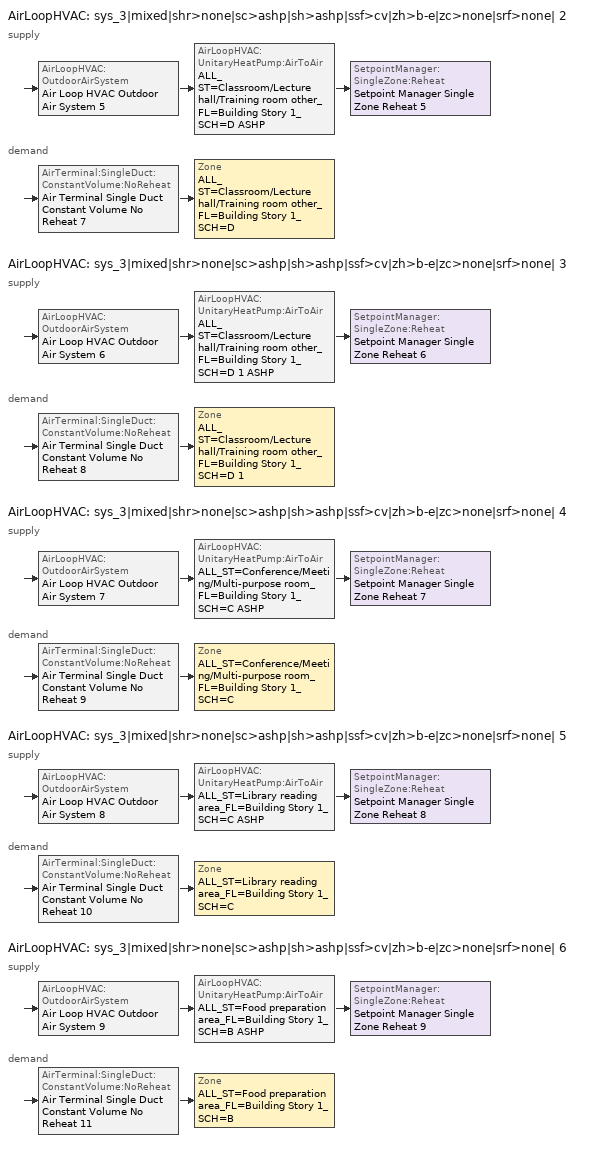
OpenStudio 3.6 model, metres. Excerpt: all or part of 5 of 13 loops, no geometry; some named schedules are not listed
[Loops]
AirLoopHVAC 'sys_3|mixed|shr>none|sc>ashp|sh>ashp|ssf>cv|zh>b-e|zc>none|srf>none| 2'
 supply: AirLoopHVAC:OutdoorAirSystem 'Air Loop HVAC Outdoor Air System 5' > AirLoopHVAC:UnitaryHeatPump:AirToAir 'ALL_ST=Classroom/Lecture hall/Training room other_FL=Building Story 1_SCH=D ASHP' > SetpointManager:SingleZone:Reheat 'Setpoint Manager Single Zone Reheat 5'
 demand: AirTerminal:SingleDuct:ConstantVolume:NoReheat 'Air Terminal Single Duct Constant Volume No Reheat 7' > Zone 'ALL_ST=Classroom/Lecture hall/Training room other_FL=Building Story 1_SCH=D'
AirLoopHVAC 'sys_3|mixed|shr>none|sc>ashp|sh>ashp|ssf>cv|zh>b-e|zc>none|srf>none| 3'
 supply: AirLoopHVAC:OutdoorAirSystem 'Air Loop HVAC Outdoor Air System 6' > AirLoopHVAC:UnitaryHeatPump:AirToAir 'ALL_ST=Classroom/Lecture hall/Training room other_FL=Building Story 1_SCH=D 1 ASHP' > SetpointManager:SingleZone:Reheat 'Setpoint Manager Single Zone Reheat 6'
 demand: AirTerminal:SingleDuct:ConstantVolume:NoReheat 'Air Terminal Single Duct Constant Volume No Reheat 8' > Zone 'ALL_ST=Classroom/Lecture hall/Training room other_FL=Building Story 1_SCH=D 1'
AirLoopHVAC 'sys_3|mixed|shr>none|sc>ashp|sh>ashp|ssf>cv|zh>b-e|zc>none|srf>none| 4'
 supply: AirLoopHVAC:OutdoorAirSystem 'Air Loop HVAC Outdoor Air System 7' > AirLoopHVAC:UnitaryHeatPump:AirToAir 'ALL_ST=Conference/Meeting/Multi-purpose room_FL=Building Story 1_SCH=C ASHP' > SetpointManager:SingleZone:Reheat 'Setpoint Manager Single Zone Reheat 7'
 demand: AirTerminal:SingleDuct:ConstantVolume:NoReheat 'Air Terminal Single Duct Constant Volume No Reheat 9' > Zone 'ALL_ST=Conference/Meeting/Multi-purpose room_FL=Building Story 1_SCH=C'
AirLoopHVAC 'sys_3|mixed|shr>none|sc>ashp|sh>ashp|ssf>cv|zh>b-e|zc>none|srf>none| 5'
 supply: AirLoopHVAC:OutdoorAirSystem 'Air Loop HVAC Outdoor Air System 8' > AirLoopHVAC:UnitaryHeatPump:AirToAir 'ALL_ST=Library reading area_FL=Building Story 1_SCH=C ASHP' > SetpointManager:SingleZone:Reheat 'Setpoint Manager Single Zone Reheat 8'
 demand: AirTerminal:SingleDuct:ConstantVolume:NoReheat 'Air Terminal Single Duct Constant Volume No Reheat 10' > Zone 'ALL_ST=Library reading area_FL=Building Story 1_SCH=C'
AirLoopHVAC 'sys_3|mixed|shr>none|sc>ashp|sh>ashp|ssf>cv|zh>b-e|zc>none|srf>none| 6'
 supply: AirLoopHVAC:OutdoorAirSystem 'Air Loop HVAC Outdoor Air System 9' > AirLoopHVAC:UnitaryHeatPump:AirToAir 'ALL_ST=Food preparation area_FL=Building Story 1_SCH=B ASHP' > SetpointManager:SingleZone:Reheat 'Setpoint Manager Single Zone Reheat 9'
 demand: AirTerminal:SingleDuct:ConstantVolume:NoReheat 'Air Terminal Single Duct Constant Volume No Reheat 11' > Zone 'ALL_ST=Food preparation area_FL=Building Story 1_SCH=B'
[Sizing:Zone] Zone Cooling Design Supply Air Temperature Input Method=TemperatureDifference; Zone Cooling Design Supply Air Temperature {C}=14; Zone Cooling Design Supply Air Temperature Difference {deltaC}=11; Zone Heating Design Supply Air Temperature Input Method=TemperatureDifference; Zone Heating Design Supply Air Temperature {C}=40; Zone Heating Design Supply Air Temperature Difference {deltaC}=21; Zone Cooling Design Supply Air Humidity Ratio {kg-H2O/kg-air}=0.0085; Zone Heating Design Supply Air Humidity Ratio {kg-H2O/kg-air}=0.008; Zone Heating Sizing Factor=1.3; Zone Cooling Sizing Factor=1; Cooling Design Air Flow Method=DesignDay; Heating Design Air Flow Method=DesignDay; Account for Dedicated Outdoor Air System=No; Dedicated Outdoor Air System Control Strategy=NeutralSupplyAir; Dedicated Outdoor Air Low Setpoint Temperature for Design {C}=autosize; Dedicated Outdoor Air High Setpoint Temperature for Design {C}=autosize; Zone Load Sizing Method=Sensible Load Only No Latent Load; Zone Latent Cooling Design Supply Air Humidity Ratio Input Method=HumidityRatioDifference; Zone Cooling Design Supply Air Humidity Ratio Difference {kgWater/kgDryAir}=0.005; Zone Latent Heating Design Supply Air Humidity Ratio Input Method=HumidityRatioDifference; Zone Humidification Design Supply Air Humidity Ratio Difference {kgWater/kgDryAir}=0.005
ALL_ST=Classroom/Lecture hall/Training room other_FL=Building Story 1_SCH=D; ALL_ST=Classroom/Lecture hall/Training room other_FL=Building Story 1_SCH=D 1; ALL_ST=Conference/Meeting/Multi-purpose room_FL=Building Story 1_SCH=C; ALL_ST=Library reading area_FL=Building Story 1_SCH=C; ALL_ST=Food preparation area_FL=Building Story 1_SCH=B
[Zone equipment]
ALL_ST=Classroom/Lecture hall/Training room other_FL=Building Story 1_SCH=D: Zone HVAC Baseboard Convective Electric 7, Air Terminal Single Duct Constant Volume No Reheat 7
ALL_ST=Classroom/Lecture hall/Training room other_FL=Building Story 1_SCH=D 1: Zone HVAC Baseboard Convective Electric 8, Air Terminal Single Duct Constant Volume No Reheat 8
ALL_ST=Conference/Meeting/Multi-purpose room_FL=Building Story 1_SCH=C: Zone HVAC Baseboard Convective Electric 9, Air Terminal Single Duct Constant Volume No Reheat 9
ALL_ST=Library reading area_FL=Building Story 1_SCH=C: Zone HVAC Baseboard Convective Electric 10, Air Terminal Single Duct Constant Volume No Reheat 10
ALL_ST=Food preparation area_FL=Building Story 1_SCH=B: Zone HVAC Baseboard Convective Electric 11, Air Terminal Single Duct Constant Volume No Reheat 11
[AirLoopHVAC] Design Supply Air Flow Rate {m3/s}=autosize; Design Return Air Flow Fraction of Supply Air Flow=1
Name | Availability Schedule
sys_3|mixed|shr>none|sc>ashp|sh>ashp|ssf>cv|zh>b-e|zc>none|srf>none| 2 | sys_3|mixed|shr>none|sc>ashp|sh>ashp|ssf>cv|zh>b-e|zc>none|srf>none| 2 Occ Sch
sys_3|mixed|shr>none|sc>ashp|sh>ashp|ssf>cv|zh>b-e|zc>none|srf>none| 3 | sys_3|mixed|shr>none|sc>ashp|sh>ashp|ssf>cv|zh>b-e|zc>none|srf>none| 3 Occ Sch
sys_3|mixed|shr>none|sc>ashp|sh>ashp|ssf>cv|zh>b-e|zc>none|srf>none| 4 | sys_3|mixed|shr>none|sc>ashp|sh>ashp|ssf>cv|zh>b-e|zc>none|srf>none| 4 Occ Sch
sys_3|mixed|shr>none|sc>ashp|sh>ashp|ssf>cv|zh>b-e|zc>none|srf>none| 5 | sys_3|mixed|shr>none|sc>ashp|sh>ashp|ssf>cv|zh>b-e|zc>none|srf>none| 5 Occ Sch
sys_3|mixed|shr>none|sc>ashp|sh>ashp|ssf>cv|zh>b-e|zc>none|srf>none| 6 | sys_3|mixed|shr>none|sc>ashp|sh>ashp|ssf>cv|zh>b-e|zc>none|srf>none| 6 Occ Sch
[Sizing:System] Type of Load to Size On=Sensible; Design Outdoor Air Flow Rate {m3/s}=Autosize; Central Heating Maximum System Air Flow Ratio=1; Preheat Design Temperature {C}=7; Preheat Design Humidity Ratio {kg-H2O/kg-Air}=0.008; Precool Design Temperature {C}=13; Precool Design Humidity Ratio {kg-H2O/kg-Air}=0.008; Central Cooling Design Supply Air Temperature {C}=13; Central Heating Design Supply Air Temperature {C}=43; Sizing Option=NonCoincident; 100% Outdoor Air in Cooling=No; 100% Outdoor Air in Heating=No; Central Cooling Design Supply Air Humidity Ratio {kg-H2O/kg-Air}=0.0085; Central Heating Design Supply Air Humidity Ratio {kg-H2O/kg-Air}=0.008; Cooling Design Air Flow Method=DesignDay; Cooling Design Air Flow Rate {m3/s}=0; Heating Design Air Flow Method=DesignDay; Heating Design Air Flow Rate {m3/s}=0; System Outdoor Air Method=ZoneSum; Zone Maximum Outdoor Air Fraction=1; Cooling Supply Air Flow Rate Per Floor Area {m3/s-m2}=0.00996765; Cooling Fraction of Autosized Cooling Supply Air Flow Rate=1; Cooling Supply Air Flow Rate Per Unit Cooling Capacity {m3/s-W}=3.94755e-05; Heating Supply Air Flow Rate Per Floor Area {m3/s-m2}=0.00996765; Heating Fraction of Autosized Heating Supply Air Flow Rate=1; Heating Fraction of Autosized Cooling Supply Air Flow Rate=1; Heating Supply Air Flow Rate Per Unit Heating Capacity {m3/s-W}=3.15882e-05; Cooling Design Capacity Method=CoolingDesignCapacity; Cooling Design Capacity {W}=autosize; Cooling Design Capacity Per Floor Area {W/m2}=234.7; Fraction of Autosized Cooling Design Capacity=1; Heating Design Capacity Method=HeatingDesignCapacity; Heating Design Capacity {W}=autosize; Heating Design Capacity Per Floor Area {W/m2}=157; Fraction of Autosized Heating Design Capacity=1; Central Cooling Capacity Control Method=OnOff; Occupant Diversity=autosize
sys_3|mixed|shr>none|sc>ashp|sh>ashp|ssf>cv|zh>b-e|zc>none|srf>none| 2; sys_3|mixed|shr>none|sc>ashp|sh>ashp|ssf>cv|zh>b-e|zc>none|srf>none| 3; sys_3|mixed|shr>none|sc>ashp|sh>ashp|ssf>cv|zh>b-e|zc>none|srf>none| 4; sys_3|mixed|shr>none|sc>ashp|sh>ashp|ssf>cv|zh>b-e|zc>none|srf>none| 5; sys_3|mixed|shr>none|sc>ashp|sh>ashp|ssf>cv|zh>b-e|zc>none|srf>none| 6
[Fan:OnOff] Availability Schedule=Always On Discrete; Fan Total Efficiency=0.39975; Pressure Rise {Pa}=622.722; Maximum Flow Rate {m3/s}=autosize; Motor Efficiency=0.615; Motor In Airstream Fraction=1
Name | Fan Power Ratio Function of Speed Ratio Curve | Fan Efficiency Ratio Function of Speed Ratio Curve
Fan On Off 5 | Fan On Off Power Curve 4 | Fan On Off Efficiency Curve 4
Fan On Off 6 | Fan On Off Power Curve 5 | Fan On Off Efficiency Curve 5
Fan On Off 7 | Fan On Off Power Curve 6 | Fan On Off Efficiency Curve 6
Fan On Off 8 | Fan On Off Power Curve 7 | Fan On Off Efficiency Curve 7
Fan On Off 9 | Fan On Off Power Curve 8 | Fan On Off Efficiency Curve 8
[Coil:Cooling:DX:SingleSpeed] Availability Schedule=Always On Discrete; Rated Total Cooling Capacity {W}=autosize; Rated Sensible Heat Ratio=autosize; Rated Air Flow Rate {m3/s}=autosize; Rated Evaporator Fan Power Per Volume Flow Rate 2017 {W/(m3/s)}=773.3; Rated Evaporator Fan Power Per Volume Flow Rate 2023 {W/(m3/s)}=934.4; Total Cooling Capacity Function of Temperature Curve=DXCOOL-NECB2011-REF-CAPFT; Total Cooling Capacity Function of Flow Fraction Curve=DXCOOL-NECB2011-REF-CAPFFLOW; Energy Input Ratio Function of Temperature Curve=DXCOOL-NECB2011-REF-COOLEIRFT; Energy Input Ratio Function of Flow Fraction Curve=DXCOOL-NECB2011-REF-COOLEIRFFLOW; Part Load Fraction Correlation Curve=DXCOOL-NECB2011-REF-COOLPLFFPLR; Minimum Outdoor Dry-Bulb Temperature for Compressor Operation {C}=-25; Nominal Time for Condensate Removal to Begin {s}=0; Ratio of Initial Moisture Evaporation Rate and Steady State Latent Capacity=0; Maximum Cycling Rate {cycles/hr}=0; Latent Capacity Time Constant {s}=0; Condenser Type=AirCooled; Evaporative Condenser Effectiveness=0.9; Evaporative Condenser Air Flow Rate {m3/s}=autosize; Evaporative Condenser Pump Rated Power Consumption {W}=autosize; Crankcase Heater Capacity {W}=0; Maximum Outdoor Dry-Bulb Temperature for Crankcase Heater Operation {C}=10; Basin Heater Capacity {W/K}=0; Basin Heater Setpoint Temperature {C}=2
Name | Rated COP {W/W}
CoilCoolingDXSingleSpeed_ashp 4 136kBtu/hr 11EER; CoilCoolingDXSingleSpeed_ashp 5 109kBtu/hr 11EER; CoilCoolingDXSingleSpeed_ashp 6 84kBtu/hr 11EER; CoilCoolingDXSingleSpeed_ashp 7 96kBtu/hr 11EER | 3.79883
CoilCoolingDXSingleSpeed_ashp 8 44kBtu/hr 10.0EER | 3.46588
[Coil:Heating:DX:SingleSpeed] Availability Schedule=Always On Discrete; Rated Air Flow Rate {m3/s}=Autosize; Rated Supply Fan Power Per Volume Flow Rate 2017 {W/(m3/s)}=773.3; Rated Supply Fan Power Per Volume Flow Rate 2023 {W/(m3/s)}=934.4; Total Heating Capacity Function of Temperature Curve=DXHEAT-NECB2011-REF-CAPFT; Total Heating Capacity Function of Flow Fraction Curve=DXHEAT-NECB2011-REF-CAPFFLOW; Energy Input Ratio Function of Temperature Curve=DXHEAT-NECB2011-REF-EIRFT; Energy Input Ratio Function of Flow Fraction Curve=DXHEAT-NECB2011-REF-EIRFFLOW; Part Load Fraction Correlation Curve=DXHEAT-NECB2011-REF-PLFFPLR; Minimum Outdoor Dry-Bulb Temperature for Compressor Operation {C}=-10; Defrost Strategy=Resistive; Defrost Control=Timed; Defrost Time Period Fraction=0.166667; Resistive Defrost Heater Capacity {W}=2000
Name | Rated Total Heating Capacity {W} | Rated COP {W/W}
CoilHeatingDXSingleSpeed_ashp 4 99 Clg kBtu/hr 3.3COPH | 28946.2 | 3.55284
CoilHeatingDXSingleSpeed_ashp 5 79 Clg kBtu/hr 3.3COPH | 23075.5 | 3.54306
CoilHeatingDXSingleSpeed_ashp 6 61 Clg kBtu/hr 3.1COPH | 17777.6 | 3.32003
CoilHeatingDXSingleSpeed_ashp 7 70 Clg kBtu/hr 3.3COPH | 20459.4 | 3.5387
CoilHeatingDXSingleSpeed_ashp 8 32 Clg kBtu/hr 3.1COPH | 9358.35 | 3.30685
[Controller:OutdoorAir] Minimum Outdoor Air Flow Rate {m3/s}=autosize; Maximum Outdoor Air Flow Rate {m3/s}=Autosize; Economizer Control Action Type=ModulateFlow; Lockout Type=NoLockout; Minimum Limit Type=FixedMinimum; High Humidity Control=No; Heat Recovery Bypass Control Type=BypassWhenWithinEconomizerLimits
Name | Economizer Control Type | Minimum Outdoor Air Schedule | Controller Mechanical Ventilation | Economizer Maximum Limit Dry-Bulb Temperature {C} | Economizer Maximum Limit Enthalpy {J/kg} | Economizer Minimum Limit Dry-Bulb Temperature {C}
Controller Outdoor Air 5 | DifferentialEnthalpy | sys_3|mixed|shr>none|sc>ashp|sh>ashp|ssf>cv|zh>b-e|zc>none|srf>none| 2 Occ Sch | Controller Mechanical Ventilation 5
Controller Outdoor Air 6 | DifferentialEnthalpy | sys_3|mixed|shr>none|sc>ashp|sh>ashp|ssf>cv|zh>b-e|zc>none|srf>none| 3 Occ Sch | Controller Mechanical Ventilation 6
Controller Outdoor Air 7 | DifferentialEnthalpy | sys_3|mixed|shr>none|sc>ashp|sh>ashp|ssf>cv|zh>b-e|zc>none|srf>none| 4 Occ Sch | Controller Mechanical Ventilation 7
Controller Outdoor Air 8 | DifferentialEnthalpy | sys_3|mixed|shr>none|sc>ashp|sh>ashp|ssf>cv|zh>b-e|zc>none|srf>none| 5 Occ Sch | Controller Mechanical Ventilation 8
Controller Outdoor Air 9 | NoEconomizer | sys_3|mixed|shr>none|sc>ashp|sh>ashp|ssf>cv|zh>b-e|zc>none|srf>none| 6 Occ Sch | Controller Mechanical Ventilation 9 | 28 | 64000 | -100
[Controller:MechanicalVentilation] Availability Schedule=Always On Discrete; System Outdoor Air Method=ZoneSum
Controller Mechanical Ventilation 5; Controller Mechanical Ventilation 6; Controller Mechanical Ventilation 7; Controller Mechanical Ventilation 8; Controller Mechanical Ventilation 9
[AirLoopHVAC:OutdoorAirSystem]
Name | Controller
Air Loop HVAC Outdoor Air System 5 | Controller Outdoor Air 5
Air Loop HVAC Outdoor Air System 6 | Controller Outdoor Air 6
Air Loop HVAC Outdoor Air System 7 | Controller Outdoor Air 7
Air Loop HVAC Outdoor Air System 8 | Controller Outdoor Air 8
Air Loop HVAC Outdoor Air System 9 | Controller Outdoor Air 9
[Coil:Heating:Electric] Availability Schedule=Always On Discrete
Coil Heating Electric 5; Coil Heating Electric 6; Coil Heating Electric 7; Coil Heating Electric 8; Coil Heating Electric 9
[AirLoopHVAC:UnitaryHeatPump:AirToAir] Availability Schedule=Always On Discrete; Supply Air Flow Rate During Cooling Operation {m3/s}=Autosize; Supply Air Flow Rate During Heating Operation {m3/s}=Autosize; Maximum Supply Air Temperature from Supplemental Heater {C}=Autosize
Name | Controlling Zone or Thermostat Location | Supply Air Fan | Heating Coil | Cooling Coil | Supplemental Heating Coil | Supply Air Fan Operating Mode Schedule
ALL_ST=Classroom/Lecture hall/Training room other_FL=Building Story 1_SCH=D ASHP | ALL_ST=Classroom/Lecture hall/Training room other_FL=Building Story 1_SCH=D | Fan On Off 5 | CoilHeatingDXSingleSpeed_ashp 4 99 Clg kBtu/hr 3.3COPH | CoilCoolingDXSingleSpeed_ashp 4 136kBtu/hr 11EER | Coil Heating Electric 5 | sys_3|mixed|shr>none|sc>ashp|sh>ashp|ssf>cv|zh>b-e|zc>none|srf>none| 2 Occ Sch
ALL_ST=Classroom/Lecture hall/Training room other_FL=Building Story 1_SCH=D 1 ASHP | ALL_ST=Classroom/Lecture hall/Training room other_FL=Building Story 1_SCH=D 1 | Fan On Off 6 | CoilHeatingDXSingleSpeed_ashp 5 79 Clg kBtu/hr 3.3COPH | CoilCoolingDXSingleSpeed_ashp 5 109kBtu/hr 11EER | Coil Heating Electric 6 | sys_3|mixed|shr>none|sc>ashp|sh>ashp|ssf>cv|zh>b-e|zc>none|srf>none| 3 Occ Sch
ALL_ST=Conference/Meeting/Multi-purpose room_FL=Building Story 1_SCH=C ASHP | ALL_ST=Conference/Meeting/Multi-purpose room_FL=Building Story 1_SCH=C | Fan On Off 7 | CoilHeatingDXSingleSpeed_ashp 6 61 Clg kBtu/hr 3.1COPH | CoilCoolingDXSingleSpeed_ashp 6 84kBtu/hr 11EER | Coil Heating Electric 7 | sys_3|mixed|shr>none|sc>ashp|sh>ashp|ssf>cv|zh>b-e|zc>none|srf>none| 4 Occ Sch
ALL_ST=Library reading area_FL=Building Story 1_SCH=C ASHP | ALL_ST=Library reading area_FL=Building Story 1_SCH=C | Fan On Off 8 | CoilHeatingDXSingleSpeed_ashp 7 70 Clg kBtu/hr 3.3COPH | CoilCoolingDXSingleSpeed_ashp 7 96kBtu/hr 11EER | Coil Heating Electric 8 | sys_3|mixed|shr>none|sc>ashp|sh>ashp|ssf>cv|zh>b-e|zc>none|srf>none| 5 Occ Sch
ALL_ST=Food preparation area_FL=Building Story 1_SCH=B ASHP | ALL_ST=Food preparation area_FL=Building Story 1_SCH=B | Fan On Off 9 | CoilHeatingDXSingleSpeed_ashp 8 32 Clg kBtu/hr 3.1COPH | CoilCoolingDXSingleSpeed_ashp 8 44kBtu/hr 10.0EER | Coil Heating Electric 9 | sys_3|mixed|shr>none|sc>ashp|sh>ashp|ssf>cv|zh>b-e|zc>none|srf>none| 6 Occ Sch
[SetpointManager:SingleZone:Reheat] Minimum Supply Air Temperature {C}=13; Maximum Supply Air Temperature {C}=43
Name | Control Zone | Setpoint Node or NodeList
Setpoint Manager Single Zone Reheat 5 | ALL_ST=Classroom/Lecture hall/Training room other_FL=Building Story 1_SCH=D | sys_3|mixed|shr>none|sc>ashp|sh>ashp|ssf>cv|zh>b-e|zc>none|srf>none| 2 Supply Outlet Node
Setpoint Manager Single Zone Reheat 6 | ALL_ST=Classroom/Lecture hall/Training room other_FL=Building Story 1_SCH=D 1 | sys_3|mixed|shr>none|sc>ashp|sh>ashp|ssf>cv|zh>b-e|zc>none|srf>none| 3 Supply Outlet Node
Setpoint Manager Single Zone Reheat 7 | ALL_ST=Conference/Meeting/Multi-purpose room_FL=Building Story 1_SCH=C | sys_3|mixed|shr>none|sc>ashp|sh>ashp|ssf>cv|zh>b-e|zc>none|srf>none| 4 Supply Outlet Node
Setpoint Manager Single Zone Reheat 8 | ALL_ST=Library reading area_FL=Building Story 1_SCH=C | sys_3|mixed|shr>none|sc>ashp|sh>ashp|ssf>cv|zh>b-e|zc>none|srf>none| 5 Supply Outlet Node
Setpoint Manager Single Zone Reheat 9 | ALL_ST=Food preparation area_FL=Building Story 1_SCH=B | sys_3|mixed|shr>none|sc>ashp|sh>ashp|ssf>cv|zh>b-e|zc>none|srf>none| 6 Supply Outlet Node
[ZoneHVAC:Baseboard:Convective:Electric] Availability Schedule=Always On Discrete; Nominal Capacity {W}=autosize; Efficiency=1
Zone HVAC Baseboard Convective Electric 7; Zone HVAC Baseboard Convective Electric 8; Zone HVAC Baseboard Convective Electric 9; Zone HVAC Baseboard Convective Electric 10; Zone HVAC Baseboard Convective Electric 11
[AirTerminal:SingleDuct:ConstantVolume:NoReheat] Availability Schedule=Always On Discrete; Maximum Air Flow Rate {m3/s}=AutoSize
Air Terminal Single Duct Constant Volume No Reheat 7; Air Terminal Single Duct Constant Volume No Reheat 8; Air Terminal Single Duct Constant Volume No Reheat 9; Air Terminal Single Duct Constant Volume No Reheat 10; Air Terminal Single Duct Constant Volume No Reheat 11
[Schedule:Ruleset]
Name | Default Day Schedule | Summer Design Day Schedule | Winter Design Day Schedule
sys_3|mixed|shr>none|sc>ashp|sh>ashp|ssf>cv|zh>b-e|zc>none|srf>none| 2 Occ Sch | sys_3|mixed|shr>none|sc>ashp|sh>ashp|ssf>cv|zh>b-e|zc>none|srf>none| 2 Occ Sch Default | sys_3|mixed|shr>none|sc>ashp|sh>ashp|ssf>cv|zh>b-e|zc>none|srf>none| 2 Occ Sch Summer Design Day | sys_3|mixed|shr>none|sc>ashp|sh>ashp|ssf>cv|zh>b-e|zc>none|srf>none| 2 Occ Sch Winter Design Day
sys_3|mixed|shr>none|sc>ashp|sh>ashp|ssf>cv|zh>b-e|zc>none|srf>none| 3 Occ Sch | sys_3|mixed|shr>none|sc>ashp|sh>ashp|ssf>cv|zh>b-e|zc>none|srf>none| 3 Occ Sch Default | sys_3|mixed|shr>none|sc>ashp|sh>ashp|ssf>cv|zh>b-e|zc>none|srf>none| 3 Occ Sch Summer Design Day | sys_3|mixed|shr>none|sc>ashp|sh>ashp|ssf>cv|zh>b-e|zc>none|srf>none| 3 Occ Sch Winter Design Day
sys_3|mixed|shr>none|sc>ashp|sh>ashp|ssf>cv|zh>b-e|zc>none|srf>none| 4 Occ Sch | sys_3|mixed|shr>none|sc>ashp|sh>ashp|ssf>cv|zh>b-e|zc>none|srf>none| 4 Occ Sch Default | sys_3|mixed|shr>none|sc>ashp|sh>ashp|ssf>cv|zh>b-e|zc>none|srf>none| 4 Occ Sch Summer Design Day | sys_3|mixed|shr>none|sc>ashp|sh>ashp|ssf>cv|zh>b-e|zc>none|srf>none| 4 Occ Sch Winter Design Day
sys_3|mixed|shr>none|sc>ashp|sh>ashp|ssf>cv|zh>b-e|zc>none|srf>none| 5 Occ Sch | sys_3|mixed|shr>none|sc>ashp|sh>ashp|ssf>cv|zh>b-e|zc>none|srf>none| 5 Occ Sch Default | sys_3|mixed|shr>none|sc>ashp|sh>ashp|ssf>cv|zh>b-e|zc>none|srf>none| 5 Occ Sch Summer Design Day | sys_3|mixed|shr>none|sc>ashp|sh>ashp|ssf>cv|zh>b-e|zc>none|srf>none| 5 Occ Sch Winter Design Day
sys_3|mixed|shr>none|sc>ashp|sh>ashp|ssf>cv|zh>b-e|zc>none|srf>none| 6 Occ Sch | sys_3|mixed|shr>none|sc>ashp|sh>ashp|ssf>cv|zh>b-e|zc>none|srf>none| 6 Occ Sch Default | sys_3|mixed|shr>none|sc>ashp|sh>ashp|ssf>cv|zh>b-e|zc>none|srf>none| 6 Occ Sch Summer Design Day | sys_3|mixed|shr>none|sc>ashp|sh>ashp|ssf>cv|zh>b-e|zc>none|srf>none| 6 Occ Sch Winter Design Day
[Schedule:Constant]
Always On Discrete: Value=1
[Curve:Exponent] Coefficient1 Constant=1; Coefficient2 Constant=0; Coefficient3 Constant=0; Minimum Value of x=0; Maximum Value of x=1
Fan On Off Power Curve 4; Fan On Off Power Curve 5; Fan On Off Power Curve 6; Fan On Off Power Curve 7; Fan On Off Power Curve 8
[Curve:Cubic]
Name | Coefficient1 Constant | Coefficient2 x | Coefficient3 x**2 | Coefficient4 x**3 | Minimum Value of x | Maximum Value of x
Fan On Off Efficiency Curve 4; Fan On Off Efficiency Curve 5; Fan On Off Efficiency Curve 6; Fan On Off Efficiency Curve 7; Fan On Off Efficiency Curve 8 | 1 | 0 | 0 | 0 | 0 | 1
DXHEAT-NECB2011-REF-CAPFT | 0.729009 | 0.0319275 | 0.000136404 | -8.748e-06 | -20 | 20
DXHEAT-NECB2011-REF-CAPFFLOW | 0.84 | 0.16 | 0 | 0 | 0.5 | 1.5
DXHEAT-NECB2011-REF-EIRFT | 1.2183 | -0.03612 | 0.00142 | -2.68e-05 | -20 | 20
DXHEAT-NECB2011-REF-PLFFPLR | 0.3696 | 2.3362 | -2.9577 | 1.2596 | 0.7 | 1
DXCOOL-NECB2011-REF-COOLPLFFPLR | 0.0277 | 4.9151 | -8.184 | 4.2702 | 0.7 | 1
[Curve:Biquadratic] Minimum Value of x=13; Maximum Value of x=24; Minimum Value of y=24; Maximum Value of y=46
Name | Coefficient1 Constant | Coefficient2 x | Coefficient3 x**2 | Coefficient4 y | Coefficient5 y**2 | Coefficient6 x*y
DXCOOL-NECB2011-REF-CAPFT | 0.867905 | 0.0142459 | 0.00055436 | -0.0075575 | 3.3e-05 | -0.0001918
DXCOOL-NECB2011-REF-COOLEIRFT | 0.114171 | 0.0281822 | -0.0004199 | 0.0214108 | 0.000161028 | -0.000679104
[Curve:Quadratic]
Name | Coefficient1 Constant | Coefficient2 x | Coefficient3 x**2 | Minimum Value of x | Maximum Value of x
DXHEAT-NECB2011-REF-EIRFFLOW | 1.3824 | -0.4336 | 0.0512 | 0 | 1
DXCOOL-NECB2011-REF-CAPFFLOW | 0.8 | 0.2 | 0 | 0.5 | 1.5
DXCOOL-NECB2011-REF-COOLEIRFFLOW | 1.1552 | -0.1808 | 0.0256 | 0.5 | 1.5
